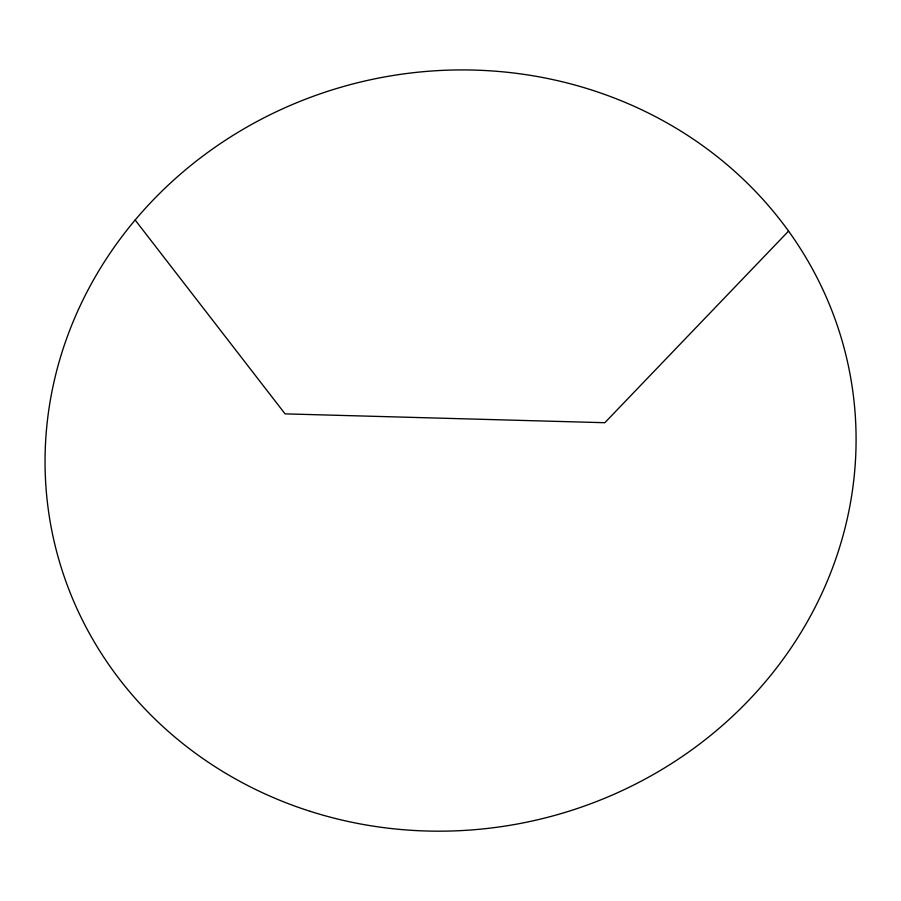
<?xml version="1.0" encoding="UTF-8"?>
<svg xmlns="http://www.w3.org/2000/svg" width="901" height="901" viewBox="0 0 901 901"><rect width="100%" height="100%" fill="white"/><g stroke="black" fill="none" stroke-linecap="round" stroke-linejoin="round"><path stroke-width="1.35" d="M788.555 231.106L604.819 422.715L285.065 413.863L135.15 220.024M310.327 811.362A406.723 379.344 -12.3 0 0 850.206 375.109A406.723 379.344 -12.3 0 0 191.17 165.165A406.723 379.344 -12.3 0 0 310.327 811.362"/></g></svg>
